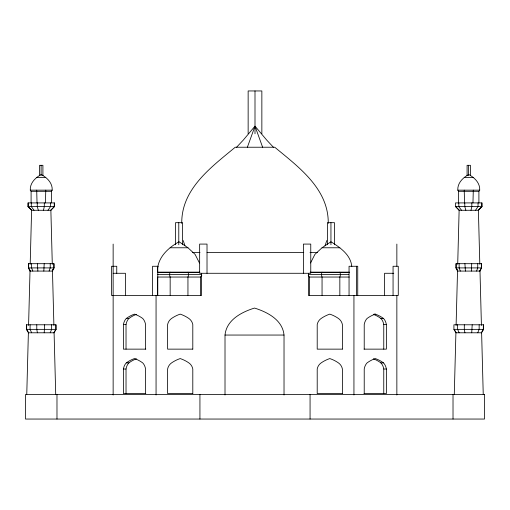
<?xml version="1.0" encoding="UTF-8"?>
<svg xmlns="http://www.w3.org/2000/svg" width="510" height="510" viewBox="0 0 510 510"><rect width="100%" height="100%" fill="white"/><g stroke="black" fill="none" stroke-linecap="round" stroke-linejoin="round"><path stroke-width="0.76" d="M187.986 272.582L187.992 272.136L188.662 274.59L187.948 277.045L187.948 295.271M339.87 272.582L339.877 272.136L340.546 274.59L339.839 277.045L339.839 295.271M26.762 394.485L28.388 332.552M28.579 325.405L30.02 270.625M30.186 264.269L31.607 210.279L27.98 206.595L27.98 202.91L54.5 202.91L54.5 206.595L50.872 210.279L31.607 210.279M454.282 394.485L455.914 332.552M456.099 325.405L457.559 269.828M457.706 264.269L459.127 210.279L455.5 206.595L455.5 202.91L482.02 202.91L482.02 206.595L478.393 210.279L459.127 210.279M181.751 223.38C181.286 188.84 211.389 167.063 235.244 147.231L274.756 147.231C298.611 167.063 328.714 188.84 328.249 223.38M43.828 271.078L44.198 263.689M471.348 271.078L471.724 263.689M31.097 202.91L31.097 191.314L30.288 190.153C29.867 182.95 35.419 177.703 41.24 174.49C47.06 177.703 52.613 182.95 52.192 190.153L51.376 191.314L51.376 202.91M199.824 272.582L157.501 272.582C156.672 258.411 167.599 248.083 179.055 241.759L187.98 247.777L195.075 254.356L199.461 262.975M458.624 202.91L458.624 191.314L457.808 190.153C457.387 182.95 462.94 177.703 468.76 174.49C474.581 177.703 480.133 182.95 479.712 190.153L478.903 191.314L478.903 202.91M44.198 332.788L44.67 324.787M471.718 332.788L472.19 324.787M43.465 210.279L44.3 206.595L44.3 202.91M470.985 210.279L471.82 206.595L471.82 202.91M225.012 395.014L225.012 335.051C226.465 319.936 241.549 312.088 254.515 308.065C267.482 312.088 282.572 319.936 284.025 335.051L284.025 395.014M45.772 190.153L45.441 202.91M473.299 190.153L472.961 202.91M325.048 245.775L326.789 240.554M49.081 271.078L50.216 267.909L50.216 263.689M476.601 271.078L477.736 267.909L477.736 263.689M247.375 147.231L255 126.148L262.624 147.231M50.197 332.788L51.631 329.358L51.631 324.787M477.717 332.788L479.151 329.358L479.151 324.787M52.237 271.078L53.824 267.909L53.824 263.689M479.757 271.078L481.344 267.909L481.344 263.689M310.539 262.975L314.925 254.356L322.02 247.777L330.945 241.759C340.132 247.509 350.88 254.873 351.792 266.673M54.066 267.909L52.447 271.078L30.033 271.078L28.413 267.909L28.413 263.689L54.066 263.689L54.066 267.909L28.413 267.909M481.587 267.909L479.967 271.078L457.553 271.078L455.934 267.909L455.934 263.689L481.587 263.689L481.587 267.909L455.934 267.909M53.799 332.788L55.813 329.358L55.813 324.787M481.325 332.788L483.333 329.358L483.333 324.787M56.087 329.358L54.041 332.788L28.439 332.788L26.392 329.358L26.392 324.787L56.087 324.787L56.087 329.358L26.392 329.358M483.607 329.358L481.561 332.788L455.959 332.788L453.913 329.358L453.913 324.787L483.607 324.787L483.607 329.358L453.913 329.358M47.985 210.279L50.522 206.595L50.522 202.91M475.505 210.279L478.042 206.595L478.042 202.91M200.526 295.271L200.526 277.045L201.813 275.202M254.503 126.735L243.264 140.116L236.589 147.231M50.694 210.279L54.251 206.595L54.251 202.91M478.214 210.279L481.772 206.595L481.772 202.91M36.707 177.55L45.772 177.55M464.228 177.55L473.293 177.55M30.288 190.153L52.192 190.153M457.808 190.153L479.712 190.153M31.097 191.314L51.376 191.314M458.624 191.314L478.903 191.314M27.98 206.595L54.5 206.595M455.5 206.595L482.02 206.595M170.13 247.777L187.98 247.777M322.02 247.777L339.87 247.777M192.557 252.482L199.996 252.482M207.054 252.482L303.737 252.482M310.003 252.482L317.443 252.482M158.125 266.271L152.573 266.271L152.573 295.469M199.831 272.136L157.488 272.136L157.501 272.582M310.169 272.136L349.35 272.136M310.176 272.582L349.344 272.582M113.143 273.284L125.422 273.284L125.422 295.315M393.79 273.284L384.578 273.284L384.578 295.315M157.38 274.59L201.488 274.59M308.512 274.59L348.853 274.59M200.526 277.045L157.584 277.045L157.584 295.271M308.187 275.202L309.474 277.045L349.273 277.045M373.996 314.134L375.296 314.134A52.262 36.956 90 0 1 383.482 318.438A10.57 7.471 -90 0 1 386.37 324.577L386.37 349.14L363.993 349.14M145.803 349.14L123.426 349.14L123.426 324.577A10.57 7.471 -90 0 1 126.308 318.438L128.915 318.438A52.262 36.956 -90 0 1 136.393 314.389M373.397 314.389A52.262 36.956 90 0 1 380.881 318.438L383.482 318.438M123.426 324.577L126.027 324.577A10.57 7.471 -90 0 1 128.915 318.438M380.881 318.438A10.57 7.471 90 0 1 383.762 324.577L386.37 324.577M225.012 335.051L284.025 335.051M145.803 393.573L123.426 393.573L123.426 369.01A10.57 7.471 -90 0 1 126.308 362.871L128.915 362.871A52.262 36.956 -90 0 1 136.393 358.823M373.397 358.823A52.262 36.956 90 0 1 380.881 362.871L383.482 362.871A10.57 7.471 -90 0 1 386.37 369.01L386.37 393.573L363.993 393.573M123.426 369.01L126.027 369.01A10.57 7.471 -90 0 1 128.915 362.871M380.881 362.871A10.57 7.471 -90 0 1 383.762 369.01L386.37 369.01M455.749 206.595L459.306 210.279M31.786 210.279L28.229 206.595L28.229 202.91M273.411 147.231L266.736 140.116L255.497 126.735M461.531 210.279L458.809 206.595L458.809 202.91M34.011 210.279L31.288 206.595L31.288 202.91M454.589 330.04L456.201 332.788M27.068 330.04L28.675 332.788M457.763 271.078L456.176 267.909L456.176 263.689M30.243 271.078L28.656 267.909L28.656 263.689M459.153 332.788L457.617 329.358L457.617 324.787M31.633 332.788L30.096 329.358L30.096 324.787M460.351 271.078L459.134 267.909L459.134 263.689M32.831 271.078L31.614 267.909L31.614 263.689M183.211 240.554L184.951 245.775M465.872 210.279L464.782 206.595L464.782 202.91M38.352 210.279L37.262 206.595L37.262 202.91M464.228 190.153L464.559 202.91M36.701 190.153L37.039 202.91M464.922 332.788L464.304 329.358L464.304 324.787M37.402 332.788L36.784 329.358L36.784 324.787M465.4 271.078L464.916 263.689M37.88 271.078L37.389 263.689M478.393 210.279L479.814 264.269M479.98 270.625L481.421 325.405M481.612 332.552L483.238 394.485M50.872 210.279L52.294 264.269M52.441 269.828L53.901 325.405M54.085 332.552L55.718 394.485M322.014 272.582L322.008 272.136L321.338 274.59L322.052 277.045L322.052 295.271M170.13 272.582L170.123 272.136L169.454 274.59L170.161 277.045L170.161 295.271M470.43 175.733L470.43 165.316L467.09 165.316L467.09 175.733M468.626 165.316L468.626 175.733M453.02 394.485L453.02 419.048M396.856 244.086L396.856 266.182M396.856 295.469L396.856 395.014M393.063 295.469L393.063 266.271L398.272 266.271L398.272 295.469L308.416 295.469L308.416 273.284M383.762 324.577L383.762 349.14M383.762 369.01L383.762 393.573M364.223 349.14L364.223 324.577A10.57 7.471 -90 0 1 367.104 318.438A52.262 36.956 90 0 1 375.296 314.134M364.223 393.573L364.223 369.01A10.57 7.471 90 0 1 367.104 362.871A52.262 36.956 90 0 1 375.296 358.575A52.262 36.956 90 0 1 383.482 362.871M357.739 295.469L357.739 266.271L349.05 266.271L349.05 295.469M356.413 266.271L356.413 295.469M353.94 295.469L353.94 394.989M334.483 244.736L334.483 222.679L327.407 222.679L327.407 244.736M330.945 222.679L330.945 244.736M310.067 394.485L310.067 419.048M309.474 277.045L309.474 295.271M303.393 273.284L303.393 244.086L310.762 244.086L310.762 273.284L199.646 273.284L199.646 244.086L207.015 244.086L207.015 273.284M261.853 133.748L261.853 90.952L248.147 90.952L248.147 133.748M255 90.952L255 133.748M201.584 273.284L201.584 295.469L111.543 295.469L111.543 266.271L116.752 266.271L116.752 273.373M199.933 394.485L199.933 419.048M182.593 244.736L182.593 222.679L175.516 222.679L175.516 244.736M178.78 222.679L178.78 244.736M157.781 266.271L157.781 295.469M156.06 295.469L156.06 394.989M145.567 349.14L145.567 324.577A10.57 7.471 -90 0 0 142.685 318.438A52.262 36.956 90 0 0 134.493 314.134A52.262 36.956 -90 0 0 126.308 318.438M145.567 393.573L145.567 369.01A10.57 7.471 -90 0 0 142.685 362.871A52.262 36.956 -90 0 0 134.493 358.575A52.262 36.956 -90 0 0 126.308 362.871M126.027 324.577L126.027 349.14M126.027 369.01L126.027 393.573M113.143 244.086L113.143 395.014M56.98 394.485L56.98 419.048M42.91 175.733L42.91 165.316L39.57 165.316L39.57 175.733M41.106 165.316L41.106 175.733M26.667 324.787L26.667 329.358M192.799 349.14L167.624 349.14L167.624 324.577A9.626 9.626 0 0 1 171.609 318.438A34.017 34.017 0 0 1 180.208 314.134A34.017 34.017 0 0 1 188.815 318.438A9.626 9.626 0 0 1 192.799 324.577L192.799 349.14M342.382 349.14L317.207 349.14L317.207 324.577A9.626 9.626 0 0 1 321.192 318.438A34.017 34.017 0 0 1 329.791 314.134A34.017 34.017 0 0 1 338.398 318.438A9.626 9.626 0 0 1 342.382 324.577L342.382 349.14M192.799 393.573L167.624 393.573L167.624 369.01A9.626 9.626 0 0 1 171.609 362.871A34.017 34.017 0 0 1 180.208 358.575A34.017 34.017 0 0 1 188.815 362.871A9.626 9.626 0 0 1 192.799 369.01L192.799 393.573M342.382 393.573L317.207 393.573L317.207 369.01A9.626 9.626 0 0 1 321.192 362.871A34.017 34.017 0 0 1 329.791 358.575A34.017 34.017 0 0 1 338.398 362.871A9.626 9.626 0 0 1 342.382 369.01L342.382 393.573M484.5 394.485L25.5 394.485L25.5 419.048L484.5 419.048L484.5 394.485"/></g></svg>
